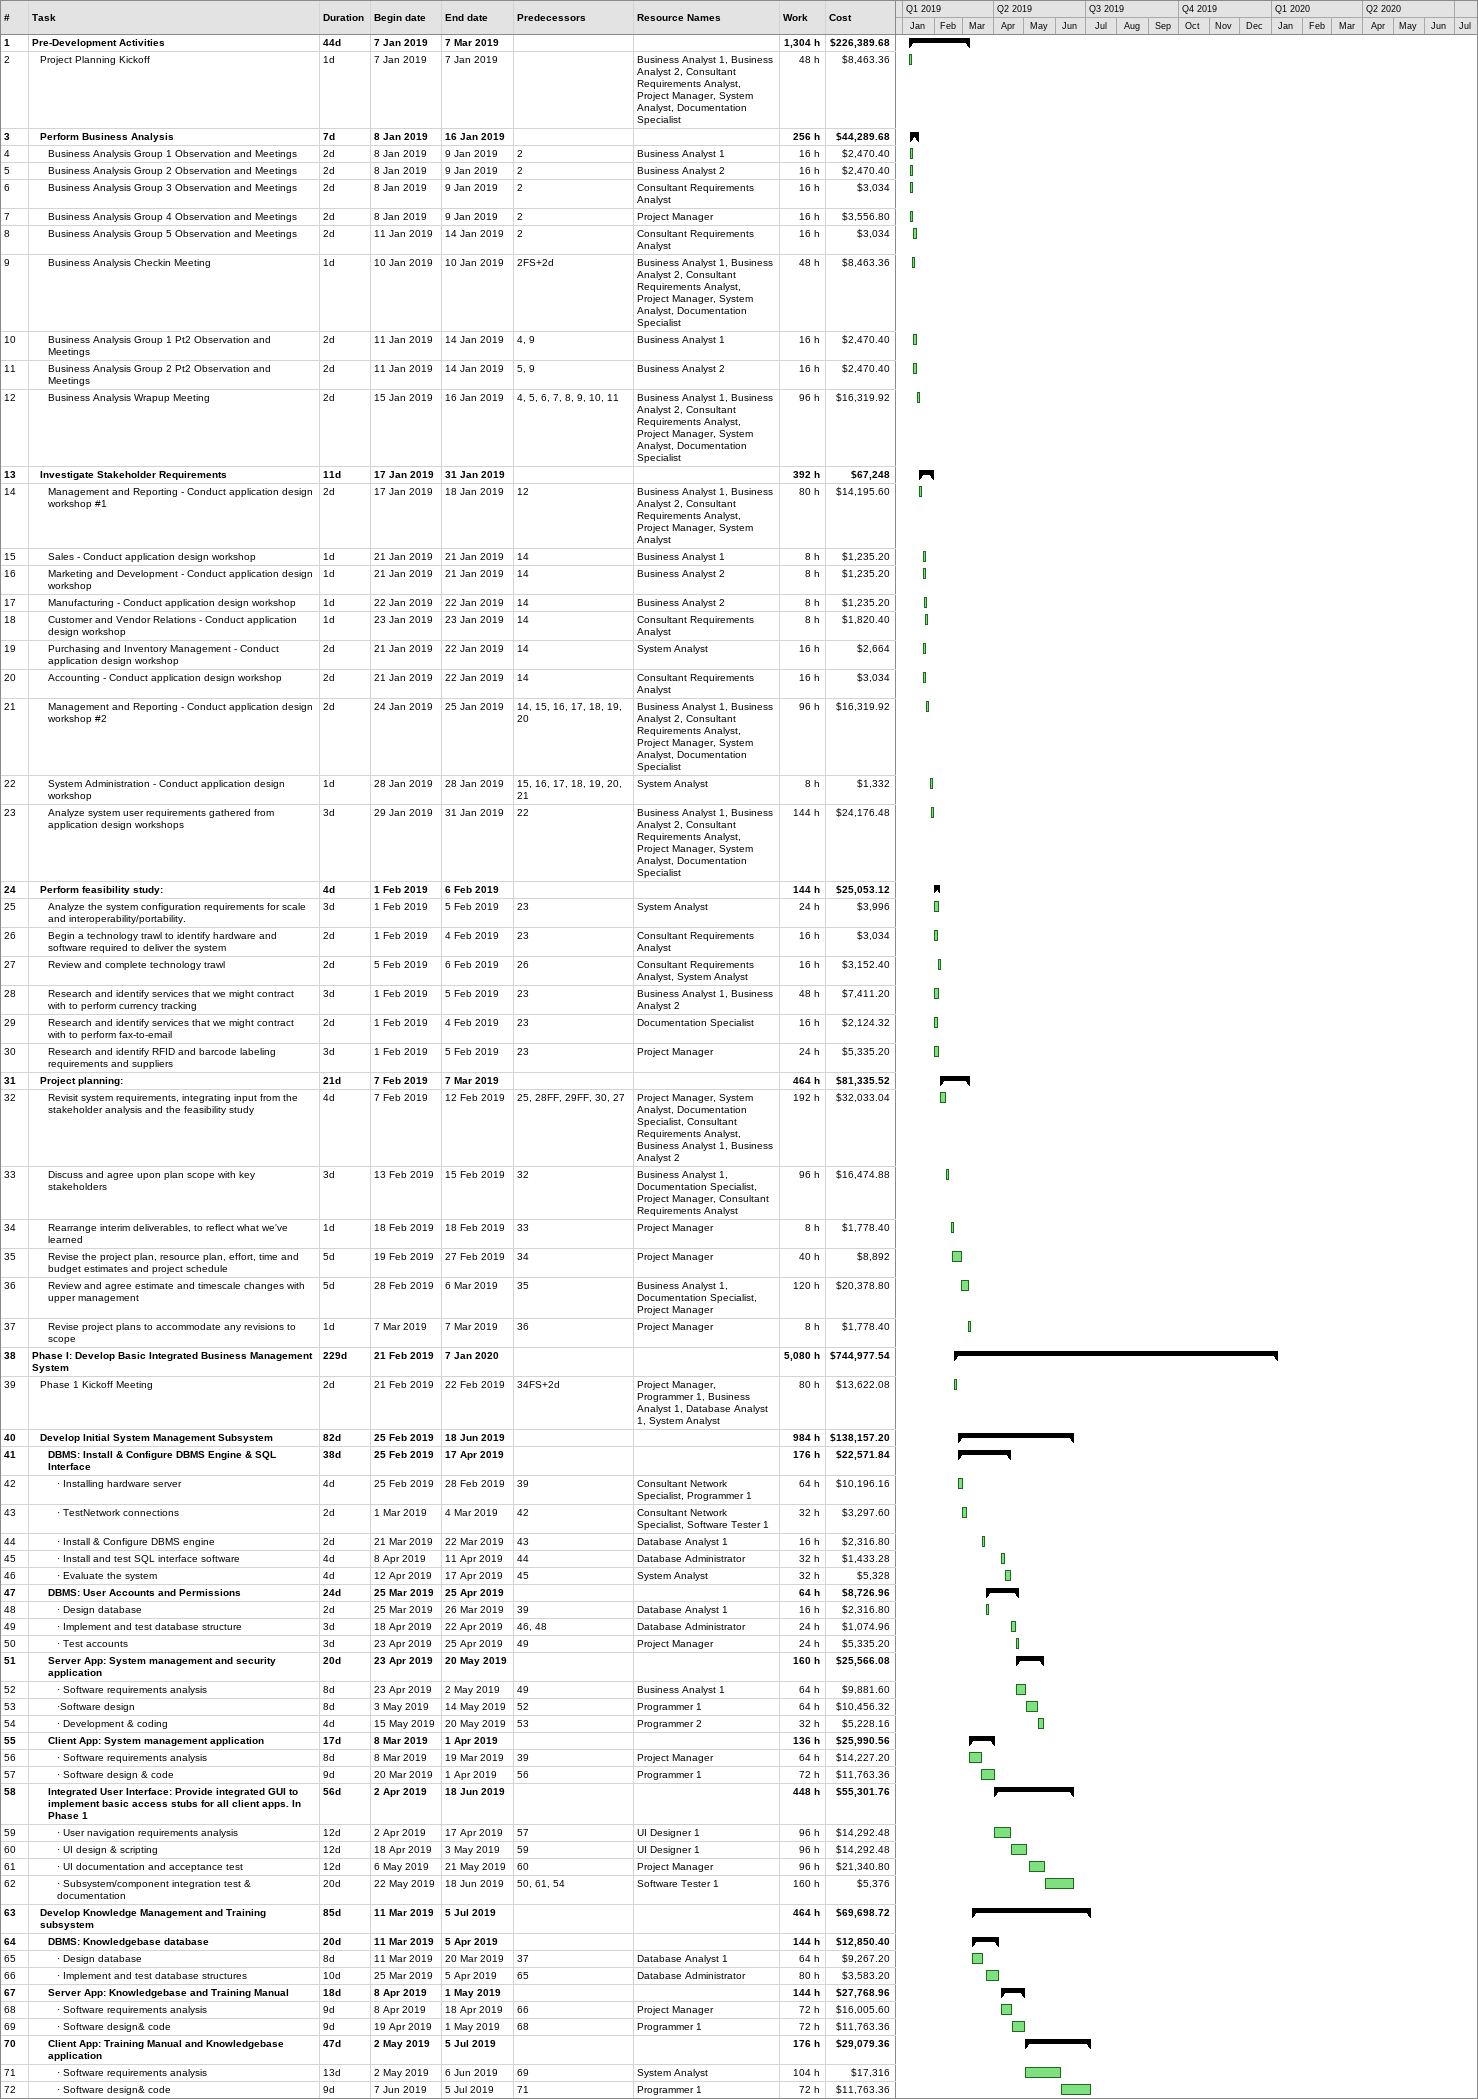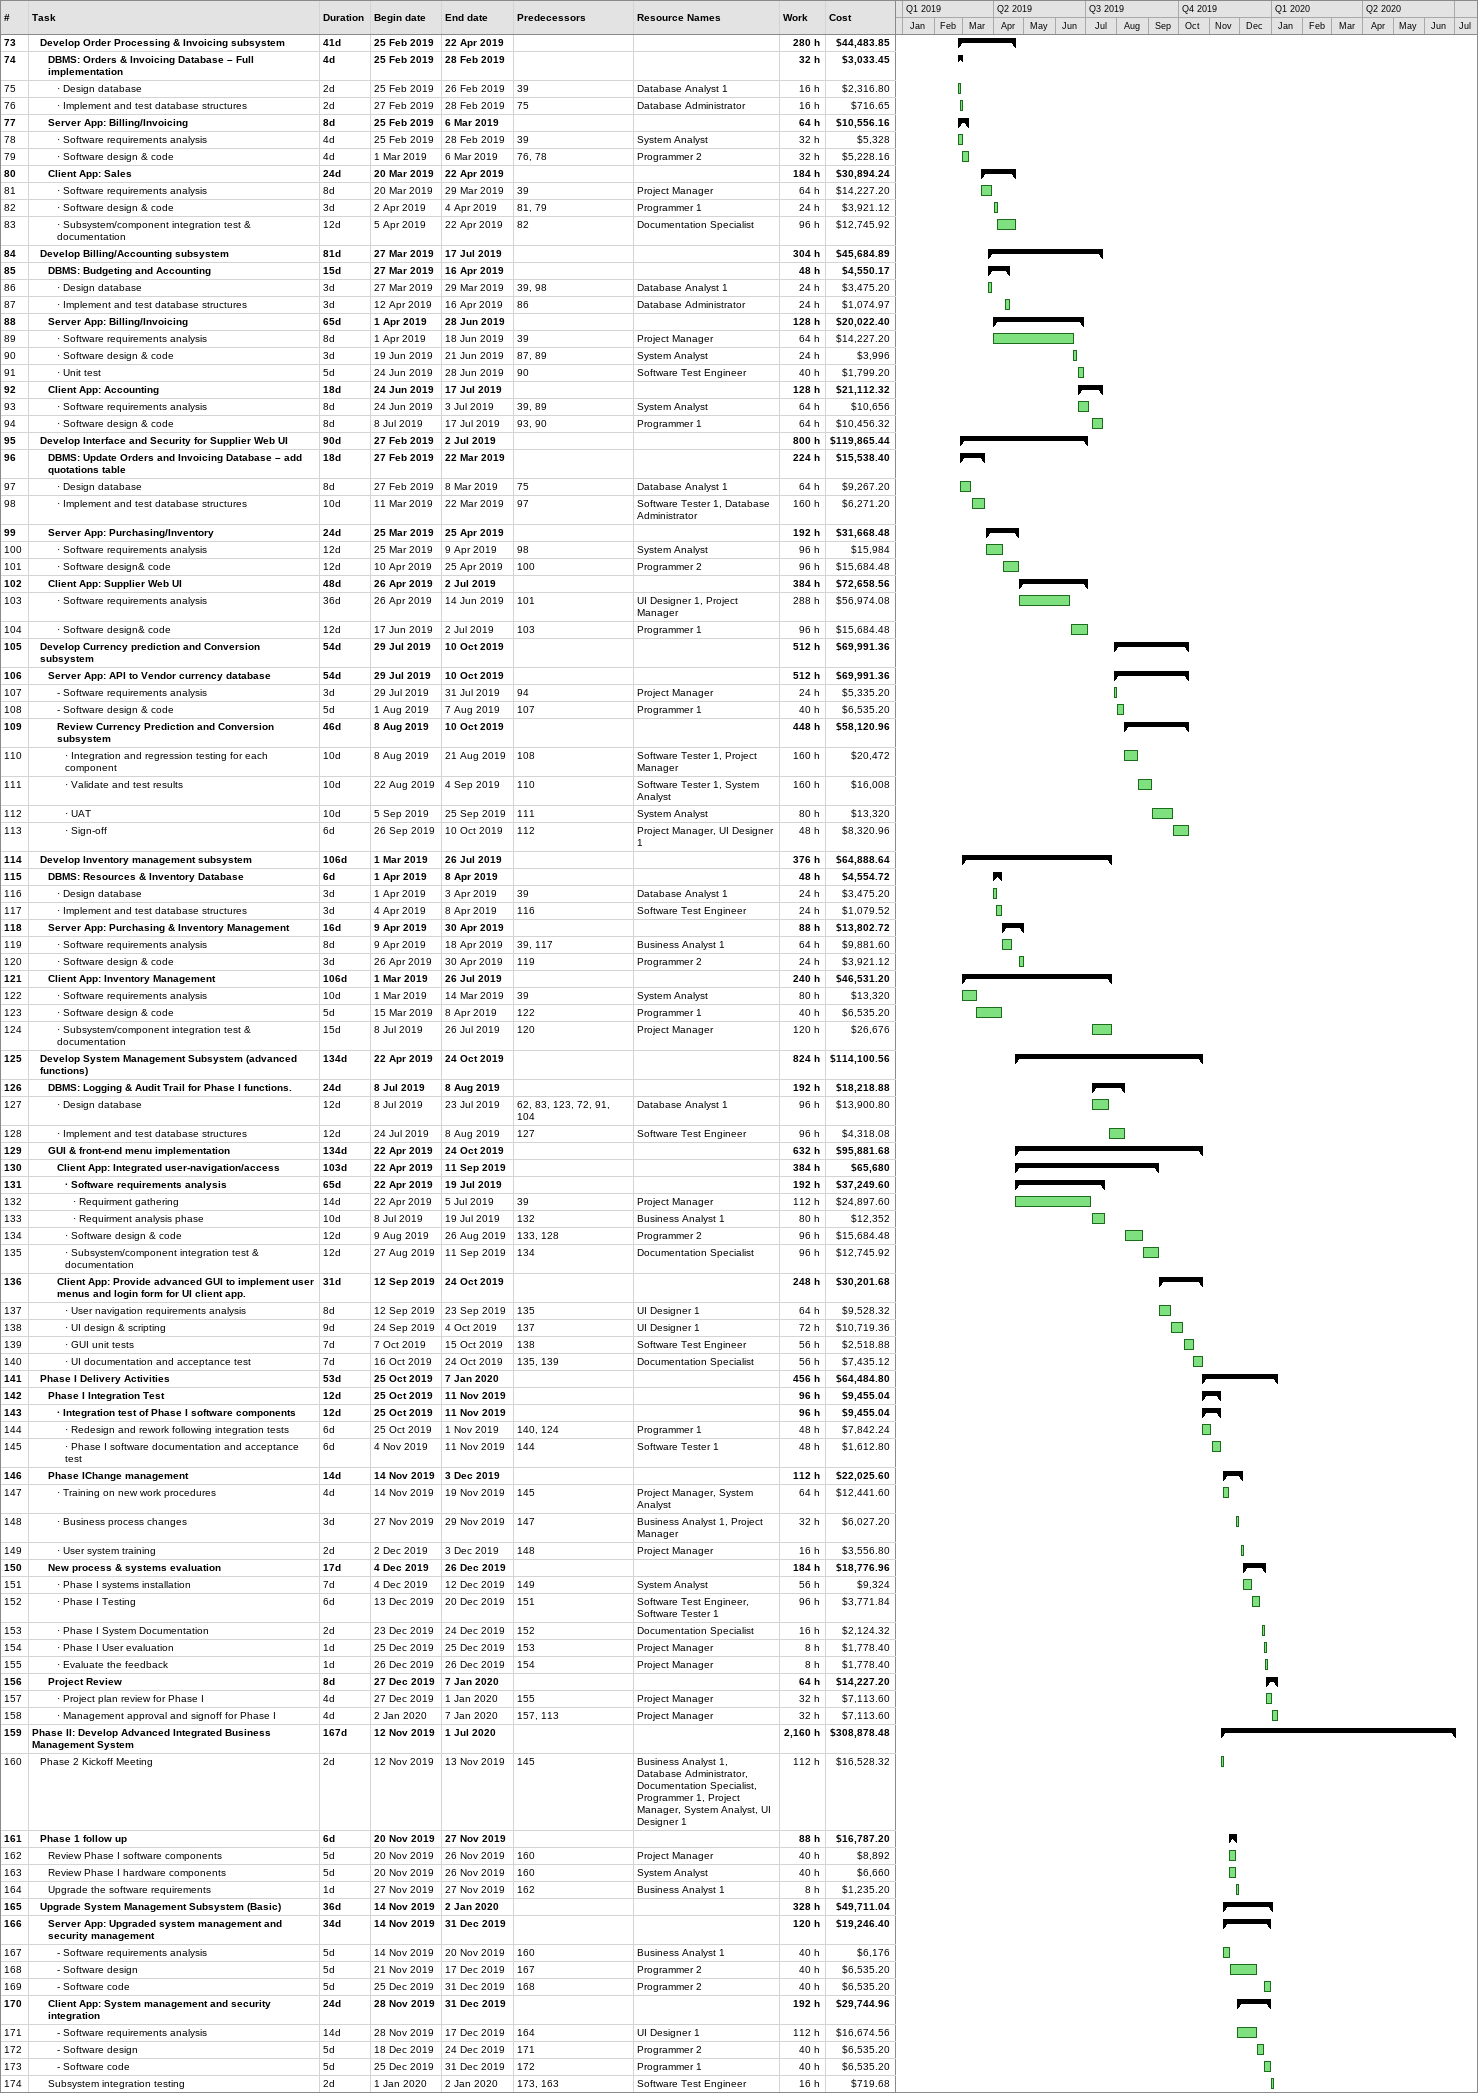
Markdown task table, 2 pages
| ID | Level | Task | Duration | Start | Finish | Predecessors | Resources | Work (h) | Cost ($) |
|---|---|---|---|---|---|---|---|---|---|
| 1 | 1 | **Pre-Development Activities** | 44d | 2019-01-07 | 2019-03-07 |  |  | 1304 | 226389.68 |
| 2 | 2 | Project Planning Kickoff | 1d | 2019-01-07 | 2019-01-07 |  | Business Analyst 1, Business Analyst 2, Consultant Requirements Analyst, Project Manager, System Analyst, Documentation Specialist | 48 | 8463.36 |
| 3 | 2 | **Perform Business Analysis** | 7d | 2019-01-08 | 2019-01-16 |  |  | 256 | 44289.68 |
| 4 | 3 | Business Analysis Group 1 Observation and Meetings | 2d | 2019-01-08 | 2019-01-09 | 2 | Business Analyst 1 | 16 | 2470.40 |
| 5 | 3 | Business Analysis Group 2 Observation and Meetings | 2d | 2019-01-08 | 2019-01-09 | 2 | Business Analyst 2 | 16 | 2470.40 |
| 6 | 3 | Business Analysis Group 3 Observation and Meetings | 2d | 2019-01-08 | 2019-01-09 | 2 | Consultant Requirements Analyst | 16 | 3034 |
| 7 | 3 | Business Analysis Group 4 Observation and Meetings | 2d | 2019-01-08 | 2019-01-09 | 2 | Project Manager | 16 | 3556.80 |
| 8 | 3 | Business Analysis Group 5 Observation and Meetings | 2d | 2019-01-11 | 2019-01-14 | 2 | Consultant Requirements Analyst | 16 | 3034 |
| 9 | 3 | Business Analysis Checkin Meeting | 1d | 2019-01-10 | 2019-01-10 | 2FS+2d | Business Analyst 1, Business Analyst 2, Consultant Requirements Analyst, Project Manager, System Analyst, Documentation Specialist | 48 | 8463.36 |
| 10 | 3 | Business Analysis Group 1 Pt2 Observation and Meetings | 2d | 2019-01-11 | 2019-01-14 | 4, 9 | Business Analyst 1 | 16 | 2470.40 |
| 11 | 3 | Business Analysis Group 2 Pt2 Observation and Meetings | 2d | 2019-01-11 | 2019-01-14 | 5, 9 | Business Analyst 2 | 16 | 2470.40 |
| 12 | 3 | Business Analysis Wrapup Meeting | 2d | 2019-01-15 | 2019-01-16 | 4, 5, 6, 7, 8, 9, 10, 11 | Business Analyst 1, Business Analyst 2, Consultant Requirements Analyst, Project Manager, System Analyst, Documentation Specialist | 96 | 16319.92 |
| 13 | 2 | **Investigate Stakeholder Requirements** | 11d | 2019-01-17 | 2019-01-31 |  |  | 392 | 67248 |
| 14 | 3 | Management and Reporting - Conduct application design workshop #1 | 2d | 2019-01-17 | 2019-01-18 | 12 | Business Analyst 1, Business Analyst 2, Consultant Requirements Analyst, Project Manager, System Analyst | 80 | 14195.60 |
| 15 | 3 | Sales - Conduct application design workshop | 1d | 2019-01-21 | 2019-01-21 | 14 | Business Analyst 1 | 8 | 1235.20 |
| 16 | 3 | Marketing and Development - Conduct application design workshop | 1d | 2019-01-21 | 2019-01-21 | 14 | Business Analyst 2 | 8 | 1235.20 |
| 17 | 3 | Manufacturing - Conduct application design workshop | 1d | 2019-01-22 | 2019-01-22 | 14 | Business Analyst 2 | 8 | 1235.20 |
| 18 | 3 | Customer and Vendor Relations - Conduct application design workshop | 1d | 2019-01-23 | 2019-01-23 | 14 | Consultant Requirements Analyst | 8 | 1820.40 |
| 19 | 3 | Purchasing and Inventory Management - Conduct application design workshop | 2d | 2019-01-21 | 2019-01-22 | 14 | System Analyst | 16 | 2664 |
| 20 | 3 | Accounting - Conduct application design workshop | 2d | 2019-01-21 | 2019-01-22 | 14 | Consultant Requirements Analyst | 16 | 3034 |
| 21 | 3 | Management and Reporting - Conduct application design workshop #2 | 2d | 2019-01-24 | 2019-01-25 | 14, 15, 16, 17, 18, 19, 20 | Business Analyst 1, Business Analyst 2, Consultant Requirements Analyst, Project Manager, System Analyst, Documentation Specialist | 96 | 16319.92 |
| 22 | 3 | System Administration - Conduct application design workshop | 1d | 2019-01-28 | 2019-01-28 | 15, 16, 17, 18, 19, 20, 21 | System Analyst | 8 | 1332 |
| 23 | 3 | Analyze system user requirements gathered from application design workshops | 3d | 2019-01-29 | 2019-01-31 | 22 | Business Analyst 1, Business Analyst 2, Consultant Requirements Analyst, Project Manager, System Analyst, Documentation Specialist | 144 | 24176.48 |
| 24 | 2 | **Perform feasibility study:** | 4d | 2019-02-01 | 2019-02-06 |  |  | 144 | 25053.12 |
| 25 | 3 | Analyze the system configuration requirements for scale and interoperability/portability. | 3d | 2019-02-01 | 2019-02-05 | 23 | System Analyst | 24 | 3996 |
| 26 | 3 | Begin a technology trawl to identify hardware and software required to deliver the system | 2d | 2019-02-01 | 2019-02-04 | 23 | Consultant Requirements Analyst | 16 | 3034 |
| 27 | 3 | Review and complete technology trawl | 2d | 2019-02-05 | 2019-02-06 | 26 | Consultant Requirements Analyst, System Analyst | 16 | 3152.40 |
| 28 | 3 | Research and identify services that we might contract with to perform currency tracking | 3d | 2019-02-01 | 2019-02-05 | 23 | Business Analyst 1, Business Analyst 2 | 48 | 7411.20 |
| 29 | 3 | Research and identify services that we might contract with to perform fax-to-email | 2d | 2019-02-01 | 2019-02-04 | 23 | Documentation Specialist | 16 | 2124.32 |
| 30 | 3 | Research and identify RFID and barcode labeling requirements and suppliers | 3d | 2019-02-01 | 2019-02-05 | 23 | Project Manager | 24 | 5335.20 |
| 31 | 2 | **Project planning:** | 21d | 2019-02-07 | 2019-03-07 |  |  | 464 | 81335.52 |
| 32 | 3 | Revisit system requirements, integrating input from the stakeholder analysis and the feasibility study | 4d | 2019-02-07 | 2019-02-12 | 25, 28FF, 29FF, 30, 27 | Project Manager, System Analyst, Documentation Specialist, Consultant Requirements Analyst, Business Analyst 1, Business Analyst 2 | 192 | 32033.04 |
| 33 | 3 | Discuss and agree upon plan scope with key stakeholders | 3d | 2019-02-13 | 2019-02-15 | 32 | Business Analyst 1, Documentation Specialist, Project Manager, Consultant Requirements Analyst | 96 | 16474.88 |
| 34 | 3 | Rearrange interim deliverables, to reflect what we've learned | 1d | 2019-02-18 | 2019-02-18 | 33 | Project Manager | 8 | 1778.40 |
| 35 | 3 | Revise the project plan, resource plan, effort, time and budget estimates and project schedule | 5d | 2019-02-19 | 2019-02-27 | 34 | Project Manager | 40 | 8892 |
| 36 | 3 | Review and agree estimate and timescale changes with upper management | 5d | 2019-02-28 | 2019-03-06 | 35 | Business Analyst 1, Documentation Specialist, Project Manager | 120 | 20378.80 |
| 37 | 3 | Revise project plans to accommodate any revisions to scope | 1d | 2019-03-07 | 2019-03-07 | 36 | Project Manager | 8 | 1778.40 |
| 38 | 1 | **Phase I: Develop Basic Integrated Business Management System** | 229d | 2019-02-21 | 2020-01-07 |  |  | 5080 | 744977.54 |
| 39 | 2 | Phase 1 Kickoff Meeting | 2d | 2019-02-21 | 2019-02-22 | 34FS+2d | Project Manager, Programmer 1, Business Analyst 1, Database Analyst 1, System Analyst | 80 | 13622.08 |
| 40 | 2 | **Develop Initial System Management Subsystem** | 82d | 2019-02-25 | 2019-06-18 |  |  | 984 | 138157.20 |
| 41 | 3 | **DBMS: Install & Configure DBMS Engine & SQL Interface** | 38d | 2019-02-25 | 2019-04-17 |  |  | 176 | 22571.84 |
| 42 | 4 | · Installing hardware server | 4d | 2019-02-25 | 2019-02-28 | 39 | Consultant Network Specialist, Programmer 1 | 64 | 10196.16 |
| 43 | 4 | · TestNetwork connections | 2d | 2019-03-01 | 2019-03-04 | 42 | Consultant Network Specialist, Software Tester 1 | 32 | 3297.60 |
| 44 | 4 | · Install & Configure DBMS engine | 2d | 2019-03-21 | 2019-03-22 | 43 | Database Analyst 1 | 16 | 2316.80 |
| 45 | 4 | · Install and test SQL interface software | 4d | 2019-04-08 | 2019-04-11 | 44 | Database Administrator | 32 | 1433.28 |
| 46 | 4 | · Evaluate the system | 4d | 2019-04-12 | 2019-04-17 | 45 | System Analyst | 32 | 5328 |
| 47 | 3 | **DBMS: User Accounts and Permissions** | 24d | 2019-03-25 | 2019-04-25 |  |  | 64 | 8726.96 |
| 48 | 4 | · Design database | 2d | 2019-03-25 | 2019-03-26 | 39 | Database Analyst 1 | 16 | 2316.80 |
| 49 | 4 | · Implement and test database structure | 3d | 2019-04-18 | 2019-04-22 | 46, 48 | Database Administrator | 24 | 1074.96 |
| 50 | 4 | · Test accounts | 3d | 2019-04-23 | 2019-04-25 | 49 | Project Manager | 24 | 5335.20 |
| 51 | 3 | **Server App: System management and security application** | 20d | 2019-04-23 | 2019-05-20 |  |  | 160 | 25566.08 |
| 52 | 4 | · Software requirements analysis | 8d | 2019-04-23 | 2019-05-02 | 49 | Business Analyst 1 | 64 | 9881.60 |
| 53 | 4 | ·Software design | 8d | 2019-05-03 | 2019-05-14 | 52 | Programmer 1 | 64 | 10456.32 |
| 54 | 4 | · Development & coding | 4d | 2019-05-15 | 2019-05-20 | 53 | Programmer 2 | 32 | 5228.16 |
| 55 | 3 | **Client App: System management application** | 17d | 2019-03-08 | 2019-04-01 |  |  | 136 | 25990.56 |
| 56 | 4 | · Software requirements analysis | 8d | 2019-03-08 | 2019-03-19 | 39 | Project Manager | 64 | 14227.20 |
| 57 | 4 | · Software design & code | 9d | 2019-03-20 | 2019-04-01 | 56 | Programmer 1 | 72 | 11763.36 |
| 58 | 3 | **Integrated User Interface: Provide integrated GUI to implement basic access stubs for all client apps. In Phase 1** | 56d | 2019-04-02 | 2019-06-18 |  |  | 448 | 55301.76 |
| 59 | 4 | · User navigation requirements analysis | 12d | 2019-04-02 | 2019-04-17 | 57 | UI Designer 1 | 96 | 14292.48 |
| 60 | 4 | · UI design & scripting | 12d | 2019-04-18 | 2019-05-03 | 59 | UI Designer 1 | 96 | 14292.48 |
| 61 | 4 | · UI documentation and acceptance test | 12d | 2019-05-06 | 2019-05-21 | 60 | Project Manager | 96 | 21340.80 |
| 62 | 4 | · Subsystem/component integration test & documentation | 20d | 2019-05-22 | 2019-06-18 | 50, 61, 54 | Software Tester 1 | 160 | 5376 |
| 63 | 2 | **Develop Knowledge Management and Training subsystem** | 85d | 2019-03-11 | 2019-07-05 |  |  | 464 | 69698.72 |
| 64 | 3 | **DBMS: Knowledgebase database** | 20d | 2019-03-11 | 2019-04-05 |  |  | 144 | 12850.40 |
| 65 | 4 | · Design database | 8d | 2019-03-11 | 2019-03-20 | 37 | Database Analyst 1 | 64 | 9267.20 |
| 66 | 4 | · Implement and test database structures | 10d | 2019-03-25 | 2019-04-05 | 65 | Database Administrator | 80 | 3583.20 |
| 67 | 3 | **Server App: Knowledgebase and Training Manual** | 18d | 2019-04-08 | 2019-05-01 |  |  | 144 | 27768.96 |
| 68 | 4 | · Software requirements analysis | 9d | 2019-04-08 | 2019-04-18 | 66 | Project Manager | 72 | 16005.60 |
| 69 | 4 | · Software design& code | 9d | 2019-04-19 | 2019-05-01 | 68 | Programmer 1 | 72 | 11763.36 |
| 70 | 3 | **Client App: Training Manual and Knowledgebase application** | 47d | 2019-05-02 | 2019-07-05 |  |  | 176 | 29079.36 |
| 71 | 4 | · Software requirements analysis | 13d | 2019-05-02 | 2019-06-06 | 69 | System Analyst | 104 | 17316 |
| 72 | 4 | · Software design& code | 9d | 2019-06-07 | 2019-07-05 | 71 | Programmer 1 | 72 | 11763.36 |
| 73 | 2 | **Develop Order Processing & Invoicing subsystem** | 41d | 2019-02-25 | 2019-04-22 |  |  | 280 | 44483.85 |
| 74 | 3 | **DBMS: Orders & Invoicing Database – Full implementation** | 4d | 2019-02-25 | 2019-02-28 |  |  | 32 | 3033.45 |
| 75 | 4 | · Design database | 2d | 2019-02-25 | 2019-02-26 | 39 | Database Analyst 1 | 16 | 2316.80 |
| 76 | 4 | · Implement and test database structures | 2d | 2019-02-27 | 2019-02-28 | 75 | Database Administrator | 16 | 716.65 |
| 77 | 3 | **Server App: Billing/Invoicing** | 8d | 2019-02-25 | 2019-03-06 |  |  | 64 | 10556.16 |
| 78 | 4 | · Software requirements analysis | 4d | 2019-02-25 | 2019-02-28 | 39 | System Analyst | 32 | 5328 |
| 79 | 4 | · Software design & code | 4d | 2019-03-01 | 2019-03-06 | 76, 78 | Programmer 2 | 32 | 5228.16 |
| 80 | 3 | **Client App: Sales** | 24d | 2019-03-20 | 2019-04-22 |  |  | 184 | 30894.24 |
| 81 | 4 | · Software requirements analysis | 8d | 2019-03-20 | 2019-03-29 | 39 | Project Manager | 64 | 14227.20 |
| 82 | 4 | · Software design & code | 3d | 2019-04-02 | 2019-04-04 | 81, 79 | Programmer 1 | 24 | 3921.12 |
| 83 | 4 | · Subsystem/component integration test & documentation | 12d | 2019-04-05 | 2019-04-22 | 82 | Documentation Specialist | 96 | 12745.92 |
| 84 | 2 | **Develop Billing/Accounting subsystem** | 81d | 2019-03-27 | 2019-07-17 |  |  | 304 | 45684.89 |
| 85 | 3 | **DBMS: Budgeting and Accounting** | 15d | 2019-03-27 | 2019-04-16 |  |  | 48 | 4550.17 |
| 86 | 4 | · Design database | 3d | 2019-03-27 | 2019-03-29 | 39, 98 | Database Analyst 1 | 24 | 3475.20 |
| 87 | 4 | · Implement and test database structures | 3d | 2019-04-12 | 2019-04-16 | 86 | Database Administrator | 24 | 1074.97 |
| 88 | 3 | **Server App: Billing/Invoicing** | 65d | 2019-04-01 | 2019-06-28 |  |  | 128 | 20022.40 |
| 89 | 4 | · Software requirements analysis | 8d | 2019-04-01 | 2019-06-18 | 39 | Project Manager | 64 | 14227.20 |
| 90 | 4 | · Software design & code | 3d | 2019-06-19 | 2019-06-21 | 87, 89 | System Analyst | 24 | 3996 |
| 91 | 4 | · Unit test | 5d | 2019-06-24 | 2019-06-28 | 90 | Software Test Engineer | 40 | 1799.20 |
| 92 | 3 | **Client App: Accounting** | 18d | 2019-06-24 | 2019-07-17 |  |  | 128 | 21112.32 |
| 93 | 4 | · Software requirements analysis | 8d | 2019-06-24 | 2019-07-03 | 39, 89 | System Analyst | 64 | 10656 |
| 94 | 4 | · Software design & code | 8d | 2019-07-08 | 2019-07-17 | 93, 90 | Programmer 1 | 64 | 10456.32 |
| 95 | 2 | **Develop Interface and Security for Supplier Web UI** | 90d | 2019-02-27 | 2019-07-02 |  |  | 800 | 119865.44 |
| 96 | 3 | **DBMS: Update Orders and Invoicing Database – add quotations table** | 18d | 2019-02-27 | 2019-03-22 |  |  | 224 | 15538.40 |
| 97 | 4 | · Design database | 8d | 2019-02-27 | 2019-03-08 | 75 | Database Analyst 1 | 64 | 9267.20 |
| 98 | 4 | · Implement and test database structures | 10d | 2019-03-11 | 2019-03-22 | 97 | Software Tester 1, Database Administrator | 160 | 6271.20 |
| 99 | 3 | **Server App: Purchasing/Inventory** | 24d | 2019-03-25 | 2019-04-25 |  |  | 192 | 31668.48 |
| 100 | 4 | · Software requirements analysis | 12d | 2019-03-25 | 2019-04-09 | 98 | System Analyst | 96 | 15984 |
| 101 | 4 | · Software design& code | 12d | 2019-04-10 | 2019-04-25 | 100 | Programmer 2 | 96 | 15684.48 |
| 102 | 3 | **Client App: Supplier Web UI** | 48d | 2019-04-26 | 2019-07-02 |  |  | 384 | 72658.56 |
| 103 | 4 | · Software requirements analysis | 36d | 2019-04-26 | 2019-06-14 | 101 | UI Designer 1, Project Manager | 288 | 56974.08 |
| 104 | 4 | · Software design& code | 12d | 2019-06-17 | 2019-07-02 | 103 | Programmer 1 | 96 | 15684.48 |
| 105 | 2 | **Develop Currency prediction and Conversion subsystem** | 54d | 2019-07-29 | 2019-10-10 |  |  | 512 | 69991.36 |
| 106 | 3 | **Server App: API to Vendor currency database** | 54d | 2019-07-29 | 2019-10-10 |  |  | 512 | 69991.36 |
| 107 | 4 | - Software requirements analysis | 3d | 2019-07-29 | 2019-07-31 | 94 | Project Manager | 24 | 5335.20 |
| 108 | 4 | - Software design & code | 5d | 2019-08-01 | 2019-08-07 | 107 | Programmer 1 | 40 | 6535.20 |
| 109 | 4 | **Review Currency Prediction and Conversion subsystem** | 46d | 2019-08-08 | 2019-10-10 |  |  | 448 | 58120.96 |
| 110 | 5 | · Integration and regression testing for each component | 10d | 2019-08-08 | 2019-08-21 | 108 | Software Tester 1, Project Manager | 160 | 20472 |
| 111 | 5 | · Validate and test results | 10d | 2019-08-22 | 2019-09-04 | 110 | Software Tester 1, System Analyst | 160 | 16008 |
| 112 | 5 | · UAT | 10d | 2019-09-05 | 2019-09-25 | 111 | System Analyst | 80 | 13320 |
| 113 | 5 | · Sign-off | 6d | 2019-09-26 | 2019-10-10 | 112 | Project Manager, UI Designer 1 | 48 | 8320.96 |
| 114 | 2 | **Develop Inventory management subsystem** | 106d | 2019-03-01 | 2019-07-26 |  |  | 376 | 64888.64 |
| 115 | 3 | **DBMS: Resources & Inventory Database** | 6d | 2019-04-01 | 2019-04-08 |  |  | 48 | 4554.72 |
| 116 | 4 | · Design database | 3d | 2019-04-01 | 2019-04-03 | 39 | Database Analyst 1 | 24 | 3475.20 |
| 117 | 4 | · Implement and test database structures | 3d | 2019-04-04 | 2019-04-08 | 116 | Software Test Engineer | 24 | 1079.52 |
| 118 | 3 | **Server App: Purchasing & Inventory Management** | 16d | 2019-04-09 | 2019-04-30 |  |  | 88 | 13802.72 |
| 119 | 4 | · Software requirements analysis | 8d | 2019-04-09 | 2019-04-18 | 39, 117 | Business Analyst 1 | 64 | 9881.60 |
| 120 | 4 | · Software design & code | 3d | 2019-04-26 | 2019-04-30 | 119 | Programmer 2 | 24 | 3921.12 |
| 121 | 3 | **Client App: Inventory Management** | 106d | 2019-03-01 | 2019-07-26 |  |  | 240 | 46531.20 |
| 122 | 4 | · Software requirements analysis | 10d | 2019-03-01 | 2019-03-14 | 39 | System Analyst | 80 | 13320 |
| 123 | 4 | · Software design & code | 5d | 2019-03-15 | 2019-04-08 | 122 | Programmer 1 | 40 | 6535.20 |
| 124 | 4 | · Subsystem/component integration test & documentation | 15d | 2019-07-08 | 2019-07-26 | 120 | Project Manager | 120 | 26676 |
| 125 | 2 | **Develop System Management Subsystem (advanced functions)** | 134d | 2019-04-22 | 2019-10-24 |  |  | 824 | 114100.56 |
| 126 | 3 | **DBMS: Logging & Audit Trail for Phase I functions.** | 24d | 2019-07-08 | 2019-08-08 |  |  | 192 | 18218.88 |
| 127 | 4 | · Design database | 12d | 2019-07-08 | 2019-07-23 | 62, 83, 123, 72, 91, 104 | Database Analyst 1 | 96 | 13900.80 |
| 128 | 4 | · Implement and test database structures | 12d | 2019-07-24 | 2019-08-08 | 127 | Software Test Engineer | 96 | 4318.08 |
| 129 | 3 | **GUI & front-end menu implementation** | 134d | 2019-04-22 | 2019-10-24 |  |  | 632 | 95881.68 |
| 130 | 4 | **Client App: Integrated user-navigation/access** | 103d | 2019-04-22 | 2019-09-11 |  |  | 384 | 65680 |
| 131 | 5 | **· Software requirements analysis** | 65d | 2019-04-22 | 2019-07-19 |  |  | 192 | 37249.60 |
| 132 | 6 | · Requirment gathering | 14d | 2019-04-22 | 2019-07-05 | 39 | Project Manager | 112 | 24897.60 |
| 133 | 6 | · Requirment analysis phase | 10d | 2019-07-08 | 2019-07-19 | 132 | Business Analyst 1 | 80 | 12352 |
| 134 | 5 | · Software design & code | 12d | 2019-08-09 | 2019-08-26 | 133, 128 | Programmer 2 | 96 | 15684.48 |
| 135 | 5 | · Subsystem/component integration test & documentation | 12d | 2019-08-27 | 2019-09-11 | 134 | Documentation Specialist | 96 | 12745.92 |
| 136 | 4 | **Client App: Provide advanced GUI to implement user menus and login form for UI client app.** | 31d | 2019-09-12 | 2019-10-24 |  |  | 248 | 30201.68 |
| 137 | 5 | · User navigation requirements analysis | 8d | 2019-09-12 | 2019-09-23 | 135 | UI Designer 1 | 64 | 9528.32 |
| 138 | 5 | · UI design & scripting | 9d | 2019-09-24 | 2019-10-04 | 137 | UI Designer 1 | 72 | 10719.36 |
| 139 | 5 | · GUI unit tests | 7d | 2019-10-07 | 2019-10-15 | 138 | Software Test Engineer | 56 | 2518.88 |
| 140 | 5 | · UI documentation and acceptance test | 7d | 2019-10-16 | 2019-10-24 | 135, 139 | Documentation Specialist | 56 | 7435.12 |
| 141 | 2 | **Phase I Delivery Activities** | 53d | 2019-10-25 | 2020-01-07 |  |  | 456 | 64484.80 |
| 142 | 3 | **Phase I Integration Test** | 12d | 2019-10-25 | 2019-11-11 |  |  | 96 | 9455.04 |
| 143 | 4 | **· Integration test of Phase I software components** | 12d | 2019-10-25 | 2019-11-11 |  |  | 96 | 9455.04 |
| 144 | 5 | · Redesign and rework following integration tests | 6d | 2019-10-25 | 2019-11-01 | 140, 124 | Programmer 1 | 48 | 7842.24 |
| 145 | 5 | · Phase I software documentation and acceptance test | 6d | 2019-11-04 | 2019-11-11 | 144 | Software Tester 1 | 48 | 1612.80 |
| 146 | 3 | **Phase IChange management** | 14d | 2019-11-14 | 2019-12-03 |  |  | 112 | 22025.60 |
| 147 | 4 | · Training on new work procedures | 4d | 2019-11-14 | 2019-11-19 | 145 | Project Manager, System Analyst | 64 | 12441.60 |
| 148 | 4 | · Business process changes | 3d | 2019-11-27 | 2019-11-29 | 147 | Business Analyst 1, Project Manager | 32 | 6027.20 |
| 149 | 4 | · User system training | 2d | 2019-12-02 | 2019-12-03 | 148 | Project Manager | 16 | 3556.80 |
| 150 | 3 | **New process & systems evaluation** | 17d | 2019-12-04 | 2019-12-26 |  |  | 184 | 18776.96 |
| 151 | 4 | · Phase I systems installation | 7d | 2019-12-04 | 2019-12-12 | 149 | System Analyst | 56 | 9324 |
| 152 | 4 | · Phase I Testing | 6d | 2019-12-13 | 2019-12-20 | 151 | Software Test Engineer, Software Tester 1 | 96 | 3771.84 |
| 153 | 4 | · Phase I System Documentation | 2d | 2019-12-23 | 2019-12-24 | 152 | Documentation Specialist | 16 | 2124.32 |
| 154 | 4 | · Phase I User evaluation | 1d | 2019-12-25 | 2019-12-25 | 153 | Project Manager | 8 | 1778.40 |
| 155 | 4 | · Evaluate the feedback | 1d | 2019-12-26 | 2019-12-26 | 154 | Project Manager | 8 | 1778.40 |
| 156 | 3 | **Project Review** | 8d | 2019-12-27 | 2020-01-07 |  |  | 64 | 14227.20 |
| 157 | 4 | · Project plan review for Phase I | 4d | 2019-12-27 | 2020-01-01 | 155 | Project Manager | 32 | 7113.60 |
| 158 | 4 | · Management approval and signoff for Phase I | 4d | 2020-01-02 | 2020-01-07 | 157, 113 | Project Manager | 32 | 7113.60 |
| 159 | 1 | **Phase II: Develop Advanced Integrated Business Management System** | 167d | 2019-11-12 | 2020-07-01 |  |  | 2160 | 308878.48 |
| 160 | 2 | Phase 2 Kickoff Meeting | 2d | 2019-11-12 | 2019-11-13 | 145 | Business Analyst 1, Database Administrator, Documentation Specialist, Programmer 1, Project Manager, System Analyst, UI Designer 1 | 112 | 16528.32 |
| 161 | 2 | **Phase 1 follow up** | 6d | 2019-11-20 | 2019-11-27 |  |  | 88 | 16787.20 |
| 162 | 3 | Review Phase I software components | 5d | 2019-11-20 | 2019-11-26 | 160 | Project Manager | 40 | 8892 |
| 163 | 3 | Review Phase I hardware components | 5d | 2019-11-20 | 2019-11-26 | 160 | System Analyst | 40 | 6660 |
| 164 | 3 | Upgrade the software requirements | 1d | 2019-11-27 | 2019-11-27 | 162 | Business Analyst 1 | 8 | 1235.20 |
| 165 | 2 | **Upgrade System Management Subsystem (Basic)** | 36d | 2019-11-14 | 2020-01-02 |  |  | 328 | 49711.04 |
| 166 | 3 | **Server App: Upgraded system management and security management** | 34d | 2019-11-14 | 2019-12-31 |  |  | 120 | 19246.40 |
| 167 | 4 | - Software requirements analysis | 5d | 2019-11-14 | 2019-11-20 | 160 | Business Analyst 1 | 40 | 6176 |
| 168 | 4 | - Software design | 5d | 2019-11-21 | 2019-12-17 | 167 | Programmer 2 | 40 | 6535.20 |
| 169 | 4 | - Software code | 5d | 2019-12-25 | 2019-12-31 | 168 | Programmer 2 | 40 | 6535.20 |
| 170 | 3 | **Client App: System management and security integration** | 24d | 2019-11-28 | 2019-12-31 |  |  | 192 | 29744.96 |
| 171 | 4 | - Software requirements analysis | 14d | 2019-11-28 | 2019-12-17 | 164 | UI Designer 1 | 112 | 16674.56 |
| 172 | 4 | - Software design | 5d | 2019-12-18 | 2019-12-24 | 171 | Programmer 2 | 40 | 6535.20 |
| 173 | 4 | - Software code | 5d | 2019-12-25 | 2019-12-31 | 172 | Programmer 1 | 40 | 6535.20 |
| 174 | 3 | Subsystem integration testing | 2d | 2020-01-01 | 2020-01-02 | 173, 163 | Software Test Engineer | 16 | 719.68 |
